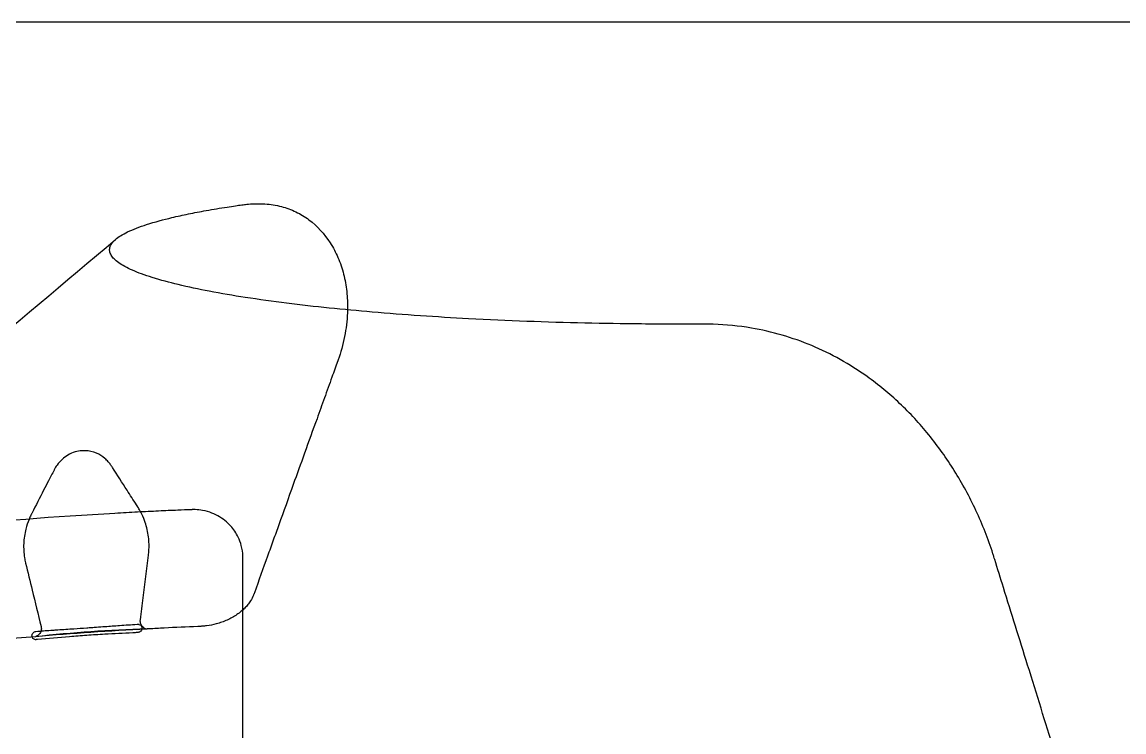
# Model space of a CAD drawing. Header units: millimetres. Extents: x 0 to 1863, y -681 to 0.
# Drawn here: x 881.3 to 1014.3, y -85.7 to 0 of the extents above; entities that cross this region are included whole.
import ezdxf

# ---------------------------------------------------------------- set-up
doc = ezdxf.new("R2010")
doc.units = ezdxf.units.MM
doc.header["$MEASUREMENT"] = 0
doc.layers.add('Make2D$hidden$lines', color=7, linetype='Continuous', true_color=0xffffff)
doc.layers.add('Make2D$visible$lines', color=178, linetype='Continuous', true_color=0x000000)

msp = doc.modelspace()

# ---------------------------------------------------------------- linework, layer by layer
at = {"layer": 'Make2D$hidden$lines'}
for centre, radius, start, end in [((907.58, -389.08), 315.82, 94.479, 101.0141), ((900.49, -231.23), 157.98, 91.501, 96.3881), ((920.5, -521.48), 448.84, 93.0847, 94.8045)]:
    msp.add_arc(centre, radius, start, end, dxfattribs=at)
for points, knots in [([(920.6, -34.75), (920.58, -35.71), (920.37, -37.65), (919.85, -39.68), (919.47, -40.78), (919.18, -41.58), (918.64, -43.08), (917.81, -45.39), (916.71, -48.45), (915.45, -51.94), (913.91, -56.21), (912.66, -59.71), (911.62, -62.59), (910.64, -65.32), (909.85, -67.51), (909.29, -69.08), (909.16, -69.42), (908.94, -69.84), (908.57, -70.36), (908.2, -70.77), (907.75, -71.18), (907.24, -71.56), (906.67, -71.91), (906.06, -72.22), (905.42, -72.47), (904.59, -72.73), (903.8, -72.89), (903.17, -72.95), (902.9, -72.97), (902.72, -72.98), (901.26, -73.04), (899.2, -73.14), (897.21, -73.24), (896.55, -73.28), (896.45, -73.28), (896.4, -73.29), (896.35, -73.3)], [0, 0, 0, 0, 1.222433, 2.468156, 2.657791, 2.693836, 3.555932, 4.685411, 5.810742, 7.691371, 9.391804, 11.580295, 12.415266, 13.286568, 15.27149, 15.370169, 15.406097, 15.736574, 15.966023, 16.209735, 16.450407, 16.736023, 17.014585, 17.299789, 17.605282, 17.891277, 18.395661, 18.627746, 18.702257, 18.734123, 18.856569, 20.565227, 21.349553, 21.392298, 21.407231, 21.466137, 21.466137, 21.466137, 21.466137]), ([(896.35, -73.3), (896.24, -73.28), (896.06, -73.21), (895.89, -73.06), (895.78, -72.94), (895.64, -72.72), (895.57, -72.45), (895.58, -72.23), (895.69, -71.29), (896.03, -68.69), (896.36, -66.05), (896.6, -64.1), (896.66, -63.29), (896.59, -61.92), (896.2, -60.4), (895.73, -59.33), (895.43, -58.81), (895.31, -58.61), (895.23, -58.49), (894.79, -57.8), (893.77, -56.21), (892.77, -54.65), (892.11, -53.62), (891.95, -53.39), (891.69, -53.06), (891.16, -52.54), (890.25, -51.98), (889.26, -51.75), (888.38, -51.76), (887.66, -51.89), (886.84, -52.25), (886.1, -52.79), (885.56, -53.41), (885.27, -53.87), (884.95, -54.51), (884.52, -55.34), (883.64, -57.06), (882.96, -58.4), (882.46, -59.36), (882.41, -59.45), (882.31, -59.67), (882.04, -60.26), (881.67, -61.38), (881.44, -62.95), (881.52, -64.32), (881.67, -65.11), (881.99, -66.41), (882.62, -68.97), (883.24, -71.52), (883.61, -73.04), (883.65, -73.25), (883.61, -73.54), (883.46, -73.82), (883.26, -74.06), (883.06, -74.18), (882.91, -74.22)], [0, 0, 0, 0, 0.140829, 0.24993, 0.278301, 0.355358, 0.571984, 0.62574, 0.640585, 1.767088, 3.964718, 4.020011, 4.261733, 4.992774, 5.760713, 6.241186, 6.482618, 6.513724, 6.545049, 6.661295, 7.558881, 8.941722, 9.015484, 9.110081, 9.301119, 9.550898, 10.051315, 10.642223, 10.817554, 11.170766, 11.568051, 11.941182, 12.332712, 12.609023, 12.628826, 13.242004, 13.796338, 15.088467, 15.150105, 15.164948, 15.22558, 15.457867, 15.982771, 16.724797, 17.459684, 17.717219, 17.745955, 19.162287, 21.075584, 21.084006, 21.145265, 21.347317, 21.4458, 21.543551, 21.739336, 21.739336, 21.739336, 21.739336]), ([(821.06, -315.36), (821, -313.77), (821.19, -310.56), (822.39, -305.81), (824.47, -301.2), (827.19, -297), (830.41, -293.12), (833.93, -289.58), (837.28, -286.66), (840.87, -283.73), (843.72, -281.47), (846.44, -279.28), (848.29, -277.72), (851.12, -275.25), (854.69, -271.89), (858.98, -267.35), (862.99, -262.47), (867.96, -255.34), (872.21, -247.31), (875.67, -238.4), (877.98, -230.64), (879.91, -222.05), (881.49, -212.66), (882.86, -202.02), (884.07, -190.17), (885.41, -174.79), (886.44, -161.42), (887.41, -149.46), (887.96, -143.29), (888.49, -138.34), (888.92, -135.12), (889.45, -132.24), (890.3, -129.64), (891.24, -127.79), (892.43, -126.23), (893.97, -124.82), (895.98, -123.53), (898.47, -122.36), (900.98, -121.43), (902.97, -120.8), (904.35, -120.39), (905.1, -120.17), (905.51, -120.06), (905.59, -120.04), (905.7, -120), (905.93, -119.92), (906.59, -119.62), (907.19, -119.11), (907.58, -118.47), (907.73, -118.14), (907.84, -117.8), (907.89, -117.49), (907.91, -117.27), (907.91, -113.68), (907.93, -96.18), (907.95, -78.68), (907.96, -64.62), (907.95, -64.1), (907.83, -63.27), (907.36, -62.01), (906.72, -61.06), (905.67, -60.03), (904.53, -59.34), (903.2, -58.97), (902.4, -58.88), (901.95, -58.87), (901.78, -58.88), (901.19, -58.9), (899.86, -58.96), (897.72, -59.05), (895.18, -59.18), (891.63, -59.37), (881.76, -59.98), (869.66, -61.05), (856.36, -62.79), (850.21, -63.79), (847.21, -64.34)], [0, 0, 0, 0, 2.032832, 4.066655, 6.193424, 8.442075, 10.416314, 12.580964, 14.792806, 16.060433, 18.465795, 19.419703, 20.492604, 21.540716, 24.201876, 26.714563, 29.480462, 32.219581, 37.749981, 40.989229, 44.357271, 48.026405, 52.173452, 56.455467, 61.660085, 67.317079, 76.071119, 78.70791, 82.561405, 83.940272, 85.033133, 86.691755, 87.653418, 88.503782, 89.318574, 90.139071, 91.145209, 92.348117, 93.633726, 94.542225, 95.002736, 95.463606, 95.528441, 95.542853, 95.573108, 95.671007, 95.849803, 96.493222, 96.649494, 96.8045, 96.947093, 97.099331, 97.206475, 97.228378, 101.666367, 119.434375, 119.468981, 119.539326, 120.089948, 120.536597, 121.236647, 121.527601, 122.403674, 122.902289, 123.285568, 123.424076, 123.466529, 123.50758, 124.168144, 125.15876, 126.235147, 127.393374, 129.680695, 138.797452, 142.837495, 146.714666, 146.714666, 146.714666, 146.714666]), ([(882.98, -73.58), (882.85, -73.59), (882.61, -73.71), (882.45, -74.07), (882.57, -74.45), (882.82, -74.58), (882.96, -74.58), (883.04, -74.57), (884.39, -74.46), (886.43, -74.27), (889.14, -74.06), (891.69, -73.9), (893.72, -73.8), (895.05, -73.73), (895.25, -73.72), (895.28, -73.71), (895.42, -73.7), (895.63, -73.59), (895.76, -73.36), (895.79, -73.16), (895.74, -72.98), (895.62, -72.81), (895.45, -72.73), (895.29, -72.71), (894.51, -72.76), (893.19, -72.85), (891.56, -72.97), (890.44, -73.05), (889.7, -73.1), (888.79, -73.17), (887.42, -73.26), (886.12, -73.35), (885.19, -73.41), (884.61, -73.45), (883.87, -73.5), (883.28, -73.55), (882.98, -73.58)], [0, 0, 0, 0, 0.15926, 0.321717, 0.477325, 0.628614, 0.65316, 0.659902, 0.727334, 2.377659, 3.257481, 4.179952, 5.621798, 5.852163, 5.871571, 5.875572, 5.886103, 6.054449, 6.153361, 6.220351, 6.3045, 6.378728, 6.481316, 6.537558, 6.578958, 7.474951, 8.218249, 8.662323, 8.902237, 9.160073, 9.820506, 10.640586, 10.822048, 11.003292, 11.382784, 11.761013, 11.761013, 11.761013, 11.761013])]:
    msp.add_open_spline(points, degree=3, knots=knots, dxfattribs=at)
at = {"layer": 'Make2D$visible$lines'}
msp.add_lwpolyline([(628.64, -366.69), (1182.33, -366.69), (1182.33, 0), (628.64, 0)], close=True, dxfattribs=at)
msp.add_arc((-11879.07, 15139.58), 19827.2, 309.822972, 310.101883, dxfattribs=at)
msp.add_open_spline([(1008.92, -97.63), (1008.37, -95.86), (1007.36, -92.62), (1005.83, -87.69), (1004.31, -82.81), (1002.76, -77.82), (1001.24, -72.96), (999.92, -68.7), (999.05, -65.92), (998.63, -64.56), (997.99, -62.54), (996.59, -58.97), (994.4, -54.94), (992.4, -51.94), (990.28, -49.15), (987.35, -45.97), (982.72, -42.16), (976.77, -38.81), (970.36, -36.95), (965.96, -36.5), (964, -36.47), (962.92, -36.47), (961.64, -36.48), (959.17, -36.48), (955.08, -36.46), (946.85, -36.33), (936, -35.93), (923.99, -35.12), (915, -34.21), (908.45, -33.31), (904.08, -32.57), (900.33, -31.78), (897.61, -31.05), (895.78, -30.44), (894.68, -30), (893.75, -29.56), (893, -29.11), (892.43, -28.65), (892.05, -28.19), (891.85, -27.7), (891.88, -27.19), (892.13, -26.7), (892.59, -26.22), (893.24, -25.76), (894.09, -25.31), (895.15, -24.86), (896.92, -24.24), (899.02, -23.68), (901.42, -23.15), (903.65, -22.73), (905.55, -22.42), (906.99, -22.2), (907.78, -22.08), (908.52, -21.99), (909.45, -21.93), (910.52, -21.93), (911.63, -22.06), (912.59, -22.26), (913.51, -22.55), (914.65, -23.03), (916.54, -24.17), (918.27, -26.1), (919.5, -28.45), (920.17, -30.43), (920.55, -32.56), (920.61, -34.01), (920.6, -34.75)], degree=3, knots=[0, 0, 0, 0, 2.354077, 4.31687, 6.557465, 8.858978, 10.958889, 13.01748, 14.530542, 14.660966, 14.834104, 17.21253, 19.531881, 20.65321, 21.790059, 23.978914, 26.140648, 29.389302, 32.609224, 34.567483, 34.994764, 35.094743, 35.938032, 36.622756, 38.240453, 41.134064, 47.084811, 52.033834, 56.435549, 58.563034, 60.435997, 62.065482, 63.433247, 64.011282, 64.5141, 64.944806, 65.315379, 65.619465, 65.866766, 66.078871, 66.276794, 66.498632, 66.773602, 67.106843, 67.512315, 68.002621, 68.5575, 69.895247, 70.758609, 71.681642, 72.783579, 73.203959, 73.540056, 73.799457, 74.150122, 74.722811, 75.15052, 75.573488, 75.971569, 76.369122, 77.146829, 78.760815, 79.608093, 80.508019, 81.406508, 82.35072, 82.35072, 82.35072, 82.35072], dxfattribs=at)

doc.saveas('drawing.dxf')
